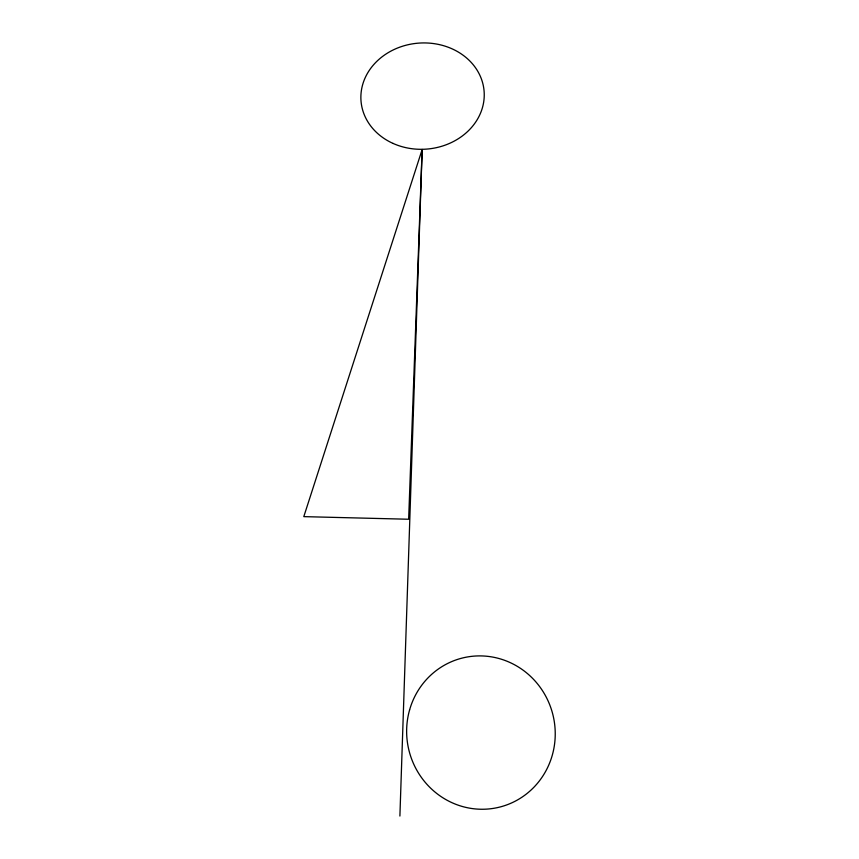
<?xml version="1.0" encoding="UTF-8"?>
<svg xmlns="http://www.w3.org/2000/svg" width="859" height="859" viewBox="0 0 859 859"><rect width="100%" height="100%" fill="white"/><g stroke="black" fill="none" stroke-linecap="round" stroke-linejoin="round"><path stroke-width="1.29" d="M399.897 816.05L422.156 149.498L303.796 516.635L408.648 519.244L422.156 149.498M409.614 709.856A76.827 74.142 76.1 0 0 498.542 807.363A76.827 74.142 76.1 0 0 534.642 680.521A76.827 74.142 76.1 0 0 409.614 709.856M393.003 143.399A61.741 53.14 -4.5 0 0 484.229 93.588A61.741 53.14 -4.5 0 0 390.437 51.368A61.741 53.14 -4.5 0 0 393.003 143.399"/></g></svg>
